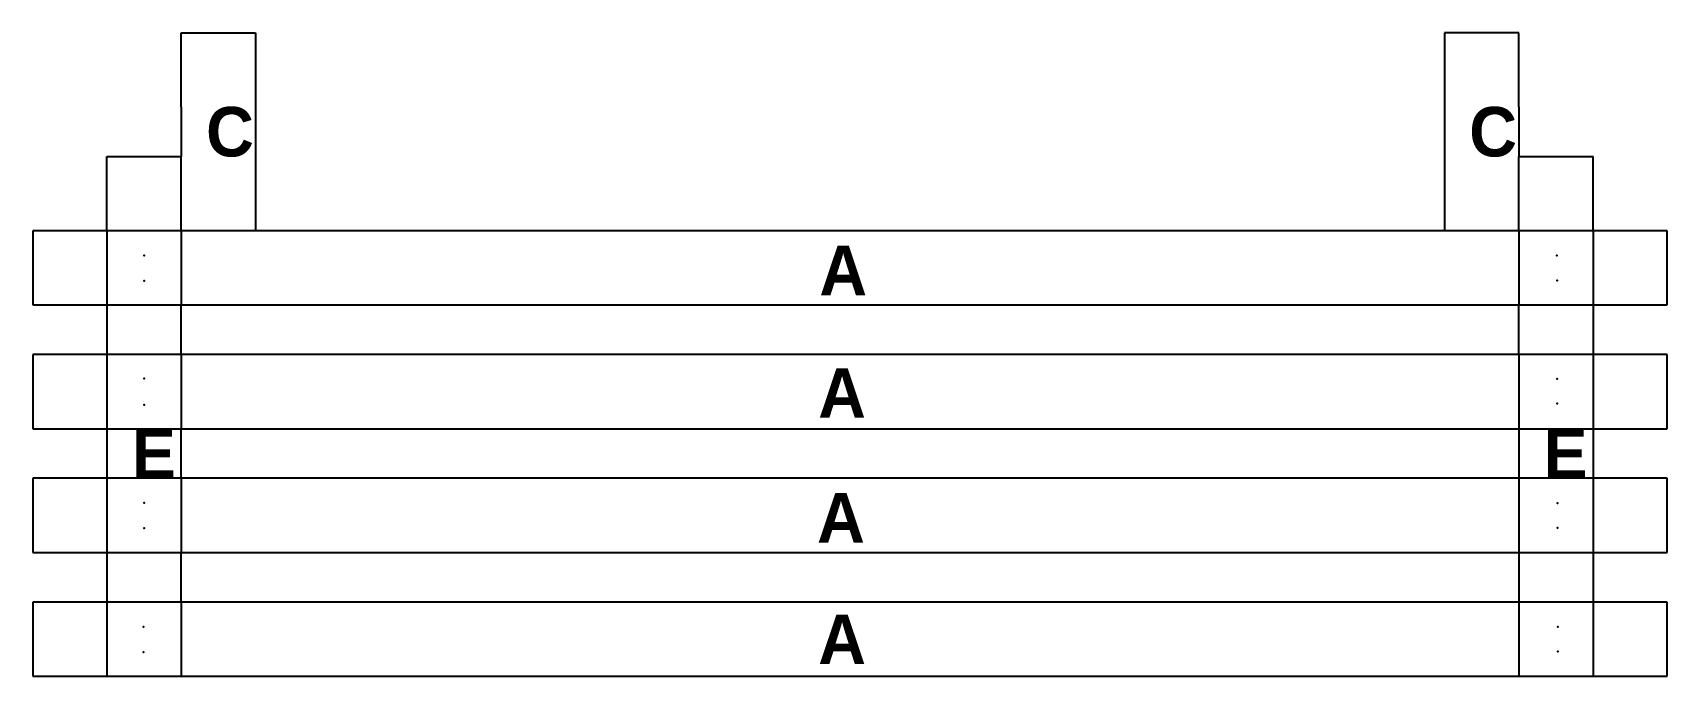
# Model space of a CAD drawing. Header units: inches. Extents: x 42.7 to 49.3, y 23.2 to 25.8.
import ezdxf

# ---------------------------------------------------------------- set-up
doc = ezdxf.new("R2010")
doc.units = ezdxf.units.IN
doc.header["$MEASUREMENT"] = 0
doc.linetypes.add('ACAD_ISO02W100', pattern=[15, 12, -3])
doc.layers.get('0').update_dxf_attribs({"lineweight": 25})
doc.layers.add('layer 1', color=178, linetype='ACAD_ISO02W100', lineweight=25, true_color=0x000000)
doc.styles.add('textstyle11', font='')
doc.styles.add('textstyle12', font='')
doc.styles.add('textstyle13', font='')
doc.styles.add('textstyle14', font='')
doc.styles.add('textstyle15', font='')
doc.styles.add('textstyle16', font='')
doc.styles.add('textstyle17', font='')
doc.styles.add('textstyle18', font='')
doc.styles.get('textstyle11').set_extended_font_data('Andale Mono', bold=True)
doc.styles.get('textstyle12').set_extended_font_data('Andale Mono', bold=True)
doc.styles.get('textstyle13').set_extended_font_data('Andale Mono', bold=True)
doc.styles.get('textstyle14').set_extended_font_data('Andale Mono', bold=True)
doc.styles.get('textstyle15').set_extended_font_data('Andale Mono', bold=True)
doc.styles.get('textstyle16').set_extended_font_data('Andale Mono', bold=True)
doc.styles.get('textstyle17').set_extended_font_data('Andale Mono', bold=True)
doc.styles.get('textstyle18').set_extended_font_data('Andale Mono', bold=True)

msp = doc.modelspace()

# ---------------------------------------------------------------- linework, layer by layer
for p, q in [((43.3, 25.5), (43.3, 25.8)), ((43.3, 25.8), (43.6, 25.8)), ((43.6, 25.8), (43.6, 25.5)), ((48.7, 25.8), (48.4, 25.8)), ((48.4, 25.8), (48.4, 25.5)), ((48.7, 25.5), (48.7, 25.8)), ((43.3, 25.5), (43.3, 25.3)), ((43.6, 25.5), (43.6, 25)), ((48.4, 25.5), (48.4, 25)), ((48.7, 25.5), (48.7, 25.3)), ((43, 25), (43, 25.3)), ((43, 25.3), (43.3, 25.3)), ((43.3, 25), (43.3, 25.3)), ((48.7, 25), (48.7, 25.3)), ((48.7, 25.3), (49, 25.3)), ((49, 25), (49, 25.3)), ((42.7, 25), (42.7, 24.7)), ((49.3, 25), (42.7, 25)), ((49.3, 24.7), (49.3, 25)), ((42.7, 24.7), (49.3, 24.7)), ((43, 24.7), (43, 24.5)), ((43.3, 24.5), (43.3, 24.7)), ((48.7, 24.5), (48.7, 24.7)), ((49, 24.7), (49, 24.5)), ((42.7, 24.5), (42.7, 24.2)), ((49.3, 24.5), (42.7, 24.5)), ((49.3, 24.2), (49.3, 24.5)), ((42.7, 24.2), (49.3, 24.2)), ((43, 24.2), (43, 24)), ((43.3, 24), (43.3, 24.2)), ((48.7, 24.2), (48.7, 24)), ((49, 24.2), (49, 24)), ((42.7, 24), (42.7, 23.7)), ((49.3, 24), (42.7, 24)), ((49.3, 23.7), (49.3, 24)), ((42.7, 23.7), (49.3, 23.7)), ((43, 23.7), (43, 23.5)), ((43.3, 23.5), (43.3, 23.7)), ((48.7, 23.7), (48.7, 23.5)), ((49, 23.7), (49, 23.5)), ((42.7, 23.5), (42.7, 23.2)), ((49.3, 23.5), (42.7, 23.5)), ((49.3, 23.2), (49.3, 23.5)), ((42.7, 23.2), (49.3, 23.2))]:
    msp.add_line(p, q)
for p in [(43.1499, 24.8995), (48.854, 24.8997), (43.1499, 24.7972), (48.8555, 24.7991), (43.1499, 24.4031), (48.8555, 24.4011), (43.1499, 24.2965), (48.8555, 24.302), (43.1499, 23.9002), (48.857, 23.8995), (43.1499, 23.7979), (48.857, 23.8004), (43.1477, 23.3995), (48.8584, 23.3994), (48.8584, 23.3002), (43.1477, 23.2972)]:
    msp.add_point(p)
at = {"layer": 'layer 1'}
for p, q in [((43, 25), (43, 24.7)), ((43.3, 25), (43.3, 24.7)), ((48.7, 25), (48.7, 24.7)), ((49, 25), (49, 24.7)), ((43, 24.5), (43, 24.2)), ((43.3, 24.5), (43.3, 24.2)), ((48.7, 24.5), (48.7, 24.2)), ((49, 24.5), (49, 24.2)), ((43, 24), (43, 23.7)), ((43.3, 24), (43.3, 23.7)), ((48.7, 24), (48.7, 23.7)), ((49, 24), (49, 23.7)), ((43, 23.5), (43, 23.2)), ((43.3, 23.5), (43.3, 23.2)), ((48.7, 23.5), (48.7, 23.2)), ((49, 23.5), (49, 23.2))]:
    msp.add_line(p, q, dxfattribs=at)

# ---------------------------------------------------------------- texts
at = {"char_height": 0.2, "attachment_point": 1}
for s, insert, style in [('C', (43.4, 25.5), 'textstyle16'), ('C', (48.5, 25.5), 'textstyle15'), ('A', (45.876, 24.9394), 'textstyle14'), ('A', (45.8715, 24.4443), 'textstyle13'), ('E', (43.1, 24.2), 'textstyle18'), ('E', (48.8, 24.2), 'textstyle17'), ('A', (45.8669, 23.9402), 'textstyle12'), ('A', (45.8715, 23.4497), 'textstyle11')]:
    msp.add_mtext(s, dxfattribs=dict(at, insert=insert, style=style))

doc.saveas('drawing.dxf')
